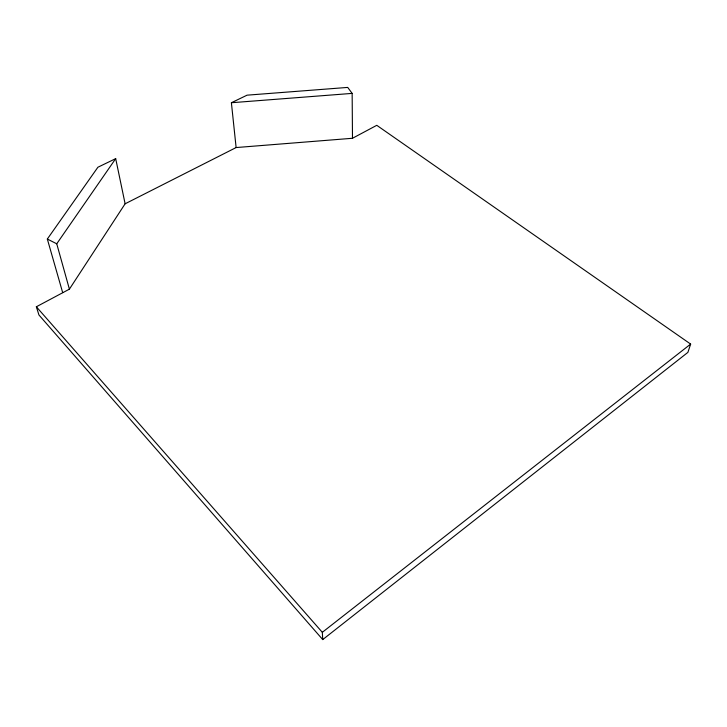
<?xml version="1.0" encoding="UTF-8"?>
<svg xmlns="http://www.w3.org/2000/svg" width="727" height="727" viewBox="0 0 727 727"><rect width="100%" height="100%" fill="white"/><g stroke="black" fill="none" stroke-linecap="round" stroke-linejoin="round"><path stroke-width="1.09" d="M690.65 344.089L687.887 352.386L322.733 639.587L38.94 314.982L36.35 306.776L69.401 289.164L125.117 203.796L236.121 147.554L352.486 138.275L376.777 125.317L690.65 344.089L322.325 632.308L322.733 639.587M69.401 289.164L56.742 243.79L115.693 158.64L125.117 203.796M62.676 292.618L47.328 239.047L97.9 167.237L115.693 158.64M236.121 147.554L231.395 102.734L247.053 95.173L347.715 87.413L352.15 93.392L352.486 138.275M231.395 102.734L352.15 93.392M47.328 239.047L56.742 243.79M36.35 306.776L322.325 632.308"/></g></svg>
